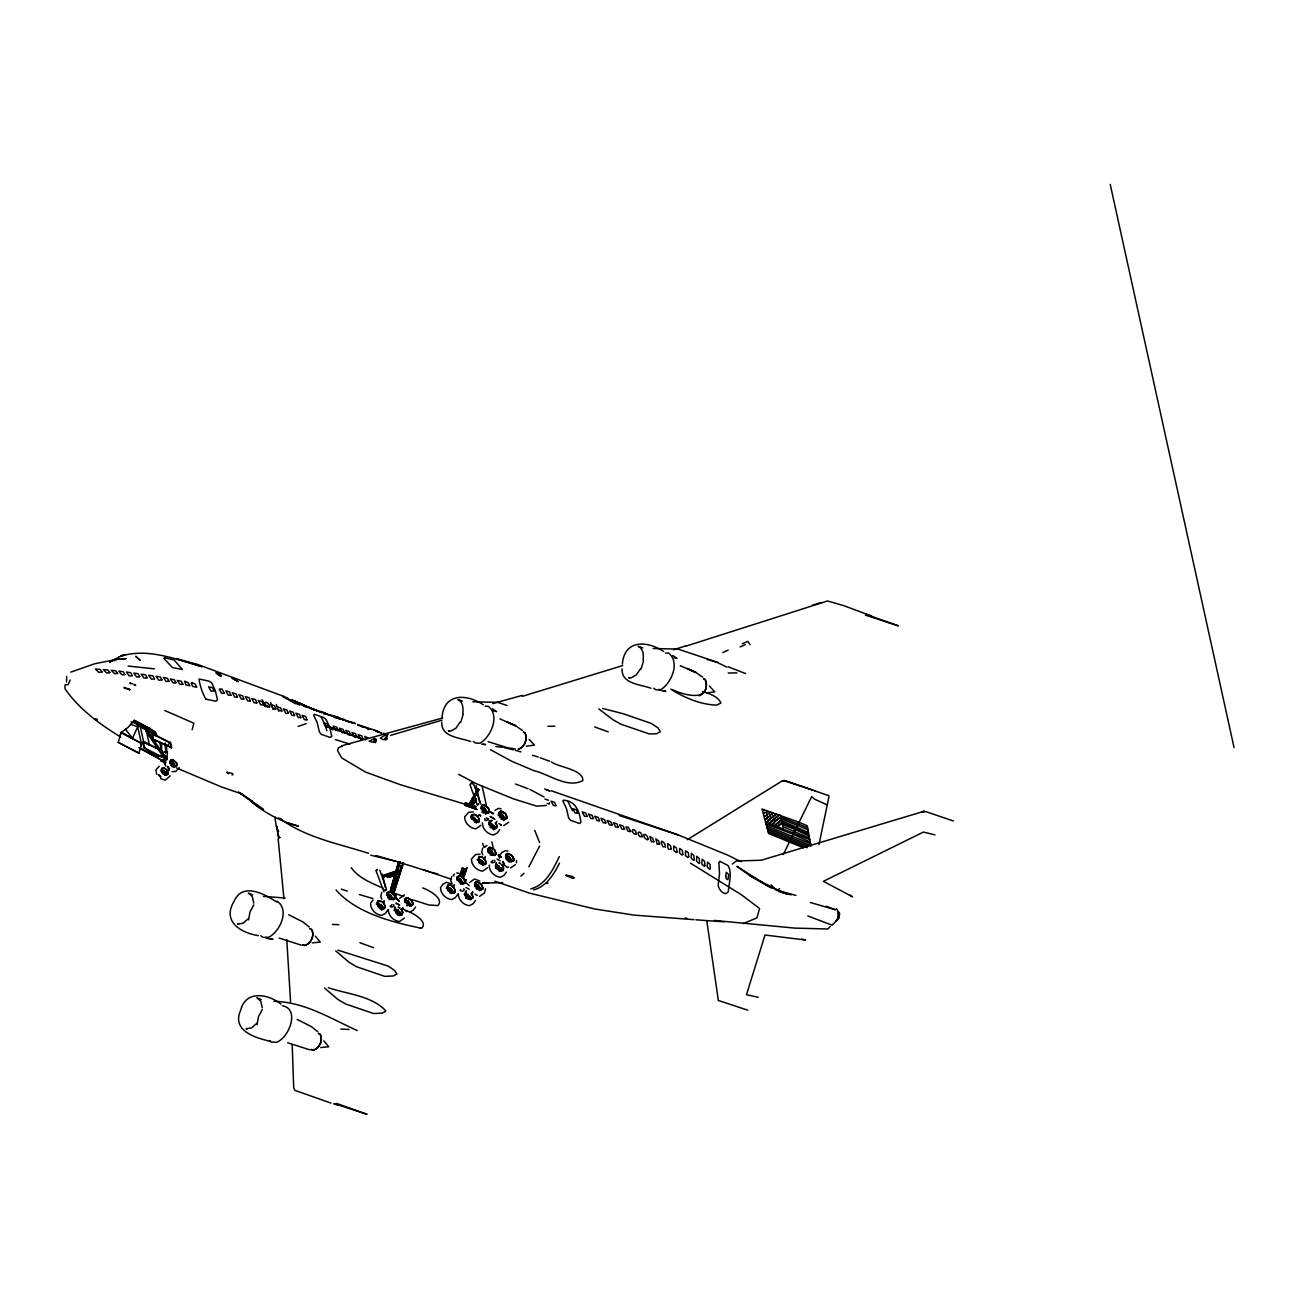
<?xml version="1.0" encoding="UTF-8"?>
<svg xmlns="http://www.w3.org/2000/svg" width="1299" height="1299" viewBox="0 0 1299 1299"><rect width="100%" height="100%" fill="white"/><g stroke="black" fill="none" stroke-linecap="round" stroke-linejoin="round"><path stroke-width="1.5" d="M159.598 741.794L161.628 750.968L161.628 744.895M837.92 918.507L838.277 912.694L838.667 915.746L836.556 920.634L832.123 925.164L807.799 915.957M277.742 829.428L278.619 831.376M278.668 835.825L278.944 837.579L280.227 837.498M143.669 747.883L144.075 741.761L161.92 750.822C169.373 765.403 137.369 748.354 144.075 741.761M161.514 756.944L161.92 750.822M462.801 713.638C463.386 708.718 463.191 701.866 457.897 699.609L462.428 701.135M643.119 660.363C643.703 655.443 643.508 648.591 638.215 646.334L642.745 647.86M769.82 814.798L770.632 815.106L769.82 814.83M775.649 820.302C774.334 820.838 777.208 821.894 775.649 820.302M248.58 919.903L249.976 912.028L253.808 904.867M257.072 1024.602L258.469 1016.711L262.301 1009.567M277.044 829.298L276.59 825.872L277.288 831.36M389.083 899.574L390.138 899.558M500.976 819.166L502.031 819.133M278.116 835.906L277.629 832.302L278.83 838.245M720.75 702.515C717.519 696.329 709.092 693.439 702.45 691.474M442.05 717.421C443.901 692.903 466.601 693.666 483.309 704.772M622.367 664.146C624.218 639.628 646.918 640.391 663.627 651.497M388.823 877.345L399.183 873.366L399.686 871.613L399.345 873.431L389.05 877.426M395.838 897.447L396.195 895.336L393.646 893.615M465.838 881.631L466.195 879.52M66.639 676.357L66.574 681.975M163.138 771.606L162.099 770.583L164.859 774.61M380.98 909.365L381.549 910.177L382.02 909.349L379.373 904.624L376.872 903.763M449.275 889.344L448.041 888.11L451.321 892.916M480.192 860.928L478.958 859.694L482.936 865.118M492.451 825.238L493.88 827.804L493.441 829.752L491.249 824.216L488.765 823.355M399.524 871.564L399.28 872.879L397.38 870.817L384.212 875.542L397.315 871.288L399.459 872.035M395.172 873.237L383.757 876.857L384.098 875.039L397.25 870.768L399.28 872.879L396.909 872.587L397.25 870.768M397.039 872.636L399.28 872.879M818.955 844.675L828.924 796.839L828.762 795.67L814.457 790.734M460.788 722.195L463.175 714.336M641.105 668.92L643.492 661.061M192.138 729.794L193.843 723.186L164.811 710.537M133.066 738.449L121.213 732.36L118.209 742.362L138.961 753.193L141.64 743.515L121.051 732.522L120.011 735.786M140.617 746.779L141.461 743.678L137.678 726.774L130.663 724.355M403.421 863.153L394.068 892.559M402.836 862.991L393.516 892.445M393.873 892.51L403.177 863.072M400.027 861.984L391.486 891.666L400.206 862.049M462.006 873.983L463.581 868.414M390.057 891.358L398.614 861.659M462.152 868.105L460.057 875.542L462.314 868.154M390.723 889.555L398.793 861.724M391.096 889.636L399.183 861.805M391.778 889.799L399.865 861.968M460.577 875.672L462.688 868.235M461.778 873.983L463.37 868.398M461.6 875.916L463.711 868.479M170.542 764.591C174.829 770.242 175.3 761.539 170.754 761.571L169.617 763.455M397.185 877.491L393.061 890.351L396.211 881.242M392.85 892.267L401.115 866.563L402.398 866.888L399.361 865.913M463.061 874.536L464.831 869.015M462.834 876.452L465.204 869.112M463.516 876.614L465.886 869.275M463.873 876.695L466.828 867.505M837.465 911.752A4.887 2.809 -71 0 1 839.674 913.684L838.927 918.361L835.971 921.072M463.24 874.6L465.026 869.096M464.068 876.744L467.039 867.57M539.621 846.12L528.872 866.79M380.055 904.445L381.468 904.835M390.073 895.238L387.8 893.728L386.436 894.784L390.073 895.238L392.038 897.999L391.73 899.493M406.912 905.159L409.802 904.981L408.048 900.71L404.687 900.126L404.898 902.383M474.411 817.266L475.109 818.711M460.138 883.726L462.054 883.044L460.301 878.757L456.939 878.189L457.151 880.446M484.43 808.043L487.06 811.648L485.712 813.905L486.183 811.453L484.43 808.043L481.929 807.182L481.263 808.871M468.013 894.102L468.728 895.547M491.931 824.037L492.873 824.833M480.955 860.214L482.384 860.587M479.331 890.741L479.786 888.289L478.048 884.879L474.687 884.31L474.898 886.567M502.177 814.164L504.808 817.769L504.369 819.718L502.177 814.164L498.816 813.596L498.329 815.496M490.064 854.791L492.971 854.612L491.217 850.342L487.856 849.757L488.456 853.021M498.93 865.67L499.644 867.131M509.046 862.146L510.718 860.734L510.312 858.883L508.964 856.463L505.603 855.879M476.765 809.407L464.652 805.12L465.464 802.75L464.831 805.185L476.928 809.439M163.755 760.37L165.379 758.876L167.441 759.59M460.658 889.442L460.203 890.481L462.623 891.309L464.522 889.571L463.711 888.792M783.297 854.58L811.696 796.547L814.376 799.064L827.268 804.958M484.803 818.727L485.16 820.562L488.197 819.896L488.635 818.873L486.232 818.029M70.211 680.059L68.116 684.638L65.21 684.654M559.317 856.577C553.065 869.518 545.856 884.83 530.755 888.906M559.479 863.137C553.845 874.308 546.57 886.519 533.613 889.88M499.66 871.239L499.579 868.755L500.683 871.239L499.985 870.606M172.686 762.854L169.601 762.497M408.048 900.71L410.679 904.299L410.224 906.247L409.477 905.598M462.476 884.31L462.931 882.362L460.301 878.757M478.048 884.879L480.679 888.484L480.224 890.432L479.477 889.783M508.964 856.463L511.595 860.052L511.14 862L510.393 861.367M460.349 721.773L455.965 728.154L450.818 731.11L448.382 730.996L449.422 731.321M468.436 805.331L477.853 788.85L478.925 789.597L470.4 804.406M470.27 804.357L478.746 789.532M640.667 668.514L636.283 674.879L631.135 677.834L628.7 677.737L629.739 678.046M469.735 803.935L474.476 795.686M476.36 792.39L478.259 789.094M468.566 805.38L478.032 788.931M470.157 804.227L478.925 789.597M496.397 863.056L496.413 867.034L499.092 869.892L503.33 870.557L503.265 866.547A5.326 2.988 47.4 0 0 502.096 864.955L503.85 868.138L502.177 870.898M164.518 773.051L165.817 775.097L161.855 771.606L161.807 768.212L164.031 768.034L166.613 769.869L168.188 773.749L166.743 774.918L162.862 772.921L161.352 769.089L164.015 768.082A4.498 2.517 47.4 0 1 167.62 771.184L167.652 774.529L165.46 774.659M476.23 821.52L476.587 822.77L477.058 821.991L475.044 820.335L476.148 822.819M485.112 813.629L486.167 813.596M451.727 892.851L452.913 892.705M170.25 775.844L165.217 780.212L160.654 778.669M179.246 767.612L175.836 771.395L172.004 771.655M387.719 910.193L385.365 913.457L381.727 915.373C375.833 914.902 370.28 909.3 370.572 903.276L372.975 900.012M415.566 907.043L413.163 910.323L409.575 912.223M457.719 894.361L455.364 897.625L451.727 899.541C445.833 899.07 440.28 893.485 440.572 887.461L442.975 884.197L446.564 882.281L451.971 884.099M499.612 829.769L497.257 833.032L493.62 834.948C487.726 834.478 482.156 828.892 482.465 822.868M475.483 900.483L473.112 903.747L469.491 905.663C463.581 905.192 458.027 899.606 458.32 893.582M506.399 872.067L504.028 875.331L500.407 877.247C494.513 876.776 488.944 871.191 489.236 865.15M503.46 820.513L503.233 819.133M381.76 892.267L380.769 896.391L381.874 899.2M451.743 876.435L450.753 880.56L451.873 883.369M482.676 848.02L481.685 852.144L482.79 854.953M172.848 762.302L175.121 765.322L174.715 766.946L174.082 766.394M496.348 863.023L496.478 867.018L500.7 870.655M471.212 818.11L471.017 816.714M457.134 879.585L460.073 879.407M501.95 814.814L498.313 814.359M495.747 866.53L495.552 865.134M505.798 857.275L508.737 857.113M164.323 774.853L163.073 771.817M387.475 895.644L389.148 895.043M395.172 911.005C400.027 907.936 400.352 919.026 395.529 912.612M398.436 915.129L397.786 912.19M447.424 889.068L449.99 888.873M457.475 879.829L459.148 879.212M499.368 815.22L501.041 814.619M450.672 893.192L449.21 889.588M460.674 884.002L461.73 882.07L460.008 879.667M478.341 860.636L480.906 860.458M499.352 870.898L499.319 868.787M375.443 742.719L376.012 741.843M386.647 739.651L387.086 736.16L384.861 738.417A2.143 1.234 -71 0 0 385.316 739.975M471.975 804.698L474.07 801.467M469.459 806.046L471.358 806.614L476.603 798.56M471.602 806.793L475.791 800.346M471.927 804.568L474.038 801.353M472.82 805.234L475.986 800.411M145.082 727.408C179.554 746.925 119.297 708.832 137.272 724.826L157.358 736.273L154.711 731.499L134.3 720.344L127.935 727.537L121.083 732.474L141.64 743.515M376.109 740.527L373.592 742.362L369.111 741.226L374.583 738.4L376.109 740.527L375.655 738.644M114.669 660.704L116.293 658.755L109.749 662.035L118.485 657.424M166.792 759.071L164.794 761.799L165.769 766.215M399.507 898.388L404.46 894.881M480.841 825.368L475.872 828.827C469.978 828.356 464.409 822.77 464.701 816.746L468.76 812.281L473.307 811.94M404.46 918.02L399.491 921.494C393.597 921.023 388.028 915.422 388.32 909.397M469.507 882.557L474.46 879.066L479.802 880.949M487.612 867.667L482.643 871.126C476.749 870.655 471.196 865.069 471.488 859.029L475.531 854.58L480.078 854.239M508.672 822.218L503.703 825.677M515.459 864.517L510.491 867.976M830.126 926.56L827.95 928.996L794.598 928.103L714.401 920.423M248.369 918.604L242.994 923.28L237.571 924.011L238.561 924.368M256.861 1023.303L251.47 1027.964L246.063 1028.694L247.037 1029.068M162.878 757.073L164.811 755.076L166.905 757.138L163.593 757.008M118.209 742.362L138.961 753.193M130.696 683.534L129.803 683.014L132.758 683.891M376.223 870.265L377.213 869.356M383.968 891.861L376.093 870.947L377.295 869.843M478.373 803.675L477.171 804.779L469.978 784.645L471.164 783.541L473.648 783.979L480.857 804.146M477.87 804.974L478.682 804.227M382.88 902.026L384.277 900.743M383.108 903.065L384.504 901.782M478.633 815.236L477.236 816.535L477.009 815.496M496.932 821.325L495.682 823.436M406.814 911.687L402.576 908.261M498.832 823.517L501.203 824.914M501.284 825.027L500.748 825.32M454.488 874.146L453.286 875.25L453.968 876.046M484.657 847.273L485.469 846.526M485.193 856.496L484.024 858.818L485.42 857.535M503.703 863.608L501.934 865.248L504.239 864.111M474.882 894.053L477.253 895.449M503.298 864.208L507.536 867.618L508.526 866.904M520.834 876.208L524.049 873.237M797.781 823.322L798.982 822.218L807.247 825.791L810.933 845.974L810.495 843.96M793.916 830.873L795.329 829.574L808.741 835.988M807.913 832.237L781.576 820.822M808.319 834.088L782.03 822.624M809.196 838.066L782.924 826.586M810.056 842.012L793.056 834.185L766.069 824.037M732.327 864.03L736.176 861.026L761.376 860.214L922.663 811.68L926.366 811.794L953.434 821.017M137.272 724.826L157.358 736.273M150.473 728.495L139.87 724.842L137.678 726.774L132.53 738.27L125.451 729.194M390.967 896.066L392.931 898.177L392.947 899.314L392.054 898.859M491.883 851.819L493.847 853.946L493.847 855.067L492.971 854.612M720.036 861.416L718.915 862.357L719.484 873.951L718.185 885.22C718.493 889.555 725.021 897.089 728.317 891.552C728.853 883.336 732.522 872.928 727.992 865.507L720.052 861.383M277.19 706.721L280.811 707.971L282.062 711.219L278.441 709.985M544.866 799.015L548.503 800.265M163.95 772.256L163.219 771.151M563.734 800.298L562.84 801.045L566.461 808.611L568.605 817.948L570.586 820.318L579.5 823.501L580.88 822.299C579.792 812.395 575.863 800.639 563.75 800.281M141.331 743.109L143.621 741.843L139.87 724.842L133.911 720.523L143.491 726.433M141.445 743.596L143.621 741.875L161.709 751.066M158.478 736.793L152.129 734.357L153.055 739.212L171.614 747.656L170.689 742.801L152.568 733.643M153.055 739.212L171.614 747.656M494.984 810.3L498.605 808.351L501.138 808.79M159.225 766.264L155.815 770.015L156.789 774.448M465.61 898.031L466.844 898.567M687.35 839.674L782.371 780.796L784.937 780.569L802.473 786.609M779.546 888.711L776.51 890.578L771.2 884.96M385.559 1011.223L382.328 1013.106L373.609 1013.529L345.599 1003.981L337.854 999.418L324.523 988.036M232.018 775.048L233.154 774.464L232.18 773.392L226.887 772.304L228.527 773.831M546.847 883.596L547.983 883.011M720.783 703.084L716.756 705.113C700.681 704.626 684.346 697.807 670.787 689.103M392.119 904.559L390.203 906.296L391.048 907.075L394.052 906.442L393.727 904.624M109.749 662.035L116.26 658.853M493.003 860.328L491.103 862.081L491.948 862.861L494.968 862.195L494.61 860.393M387.07 738.741L383.286 739.651L380.315 738.157L384.374 735.526L387.297 735.526M722.829 652.536L728.171 650.133M742.427 643.768L747.786 641.365L750.091 644.613M740.138 646.934L745.415 644.564M387.183 877.507L395.822 874.211M484.998 812.817L485.858 811.355L484.137 808.936M390.804 875.315L396 873.35M478.617 889.653L479.477 888.191L477.756 885.772M484.43 864.777L486.118 863.413L485.453 860.425A5.326 2.988 47.4 0 0 481.247 856.674L478.633 856.934L478.73 860.896L481.361 863.721L485.582 864.436L486.167 862.033L482.855 857.584L479.737 856.447L478.016 859.272L479.834 862.504L482.984 864.614M383.562 909.105L385.267 907.709L384.601 904.672A5.326 2.988 47.4 0 0 383.432 903.081L385.186 906.264L383.514 909.024L378.935 906.718L377.1 903.503L377.684 901.133L380.331 900.921A5.326 2.988 47.4 0 1 381.955 901.766L377.717 901.181L377.165 903.536L378.935 906.718L382.068 908.862M118.631 657.05C145.683 646.918 175.771 659.226 202.092 666.712L176.583 658.837L197.416 664.341L284.708 696.751M488.846 847.874L491.266 847.727L494.188 849.741A4.676 2.63 47.4 0 1 495.909 854.092L494.286 855.375L491.412 854.336M481.637 808.287L484.202 808.692M488.408 850.585L490.99 850.991M495.357 866.628L497.939 867.05M405.256 900.938L407.821 901.36M475.255 885.122L477.821 885.528M479.575 896.391L484.543 892.933L485.517 888.776M161.855 770.94C164.551 769.511 166.889 776.023 163.057 774.009M474.963 821.991C478.308 820.643 471.699 815.09 471.569 819.101M488.879 824.654L490.243 824.556M503.476 820.026L504.369 819.718M490.275 826.911L493.311 827.918L492.662 824.962M487.969 851.576L489.285 851.511M495.666 866.936L497.014 866.839M468.582 898.843C471.91 897.479 465.318 891.926 465.188 895.937M495.406 828.6L497.16 827.284L496.478 824.248A5.326 2.988 47.4 0 0 495.325 822.657L497.062 825.839L495.439 828.681L490.811 826.326L489.041 823.111L489.577 820.724L492.224 820.497M453.513 893.209L455.267 891.893L454.601 888.841A5.326 2.988 47.4 0 0 450.331 885.09L447.684 885.317L447.1 887.688L448.918 890.919L452.068 893.03M298.169 726.401L306.109 723.657M522.442 696.313L622.676 665.591M121.245 655.979L124.736 654.81L120.856 655.735M70.812 672.119L94.632 663.757L118.485 659.031L113.062 660.412M384.033 876.435L395.269 872.749M685.563 646.269L827.56 600.966L843.879 605.691L871.548 616.035M383.757 876.857L395.026 873.188M673.515 649.792L685.45 645.96M743.272 923.557L756.83 917.906L759.606 908.537L741.534 894.849L690.435 863.137M812.395 605.188L821.212 602.557M390.528 735.396L442.017 720.149M442.699 717.99L341.913 745.707M492.759 703.603L522.263 695.387M546.359 805.429L536.86 806.176L513.251 798.788L476.538 783.8L458.661 774.334M518.204 749.166C524.423 747.656 528.06 738.417 524.942 732.928L523.529 732.246M357.696 725.183L371.352 729.372L357.68 724.452M698.765 695.842C705.065 694.397 708.442 685.093 705.26 679.653L703.847 678.971M518.447 749.117C524.893 747.639 528.06 738.173 524.796 732.685L523.367 732.019M384.488 889.977L386.339 889.685M471.082 783.053L472.576 782.826M384.813 890.529L386.03 890.335M486.979 845.698L483.942 847.062L482.643 843.408M328.274 714.759L335.451 717.08L334.639 716.853M342.79 745.967L338.471 747.753L337.448 750.335L341.653 757.869L365.457 772.061L400.482 784.742L468.582 805.266M334.33 717.616L336.798 717.389L333.811 715.846M706.672 692.887L714.775 691.847L709.449 686.083M526.355 746.162L534.457 745.123L529.131 739.342M338.422 718.753L344.073 719.321L345.94 720.766M312.215 942.879L320.252 942.067L315.3 936.157M320.707 1047.579L328.744 1046.75L323.792 1040.84M314.017 709.611L316.371 709.952M573.996 877.929L571.544 878.01L565.974 875.169L572.453 876.452L573.996 877.929L572.745 877.978M375.72 731.305L377.652 731.386M312.945 709.124L312.377 708.702M285.195 898.015L263.47 896.407M728.219 673.028L736.874 672.882M547.902 726.303L554.819 726.19M323.727 713.801L326.569 713.768L324.214 712.502M482.903 883.044L502.681 882.638M485.079 883.028L488.489 883.028L482.757 882.898M384.147 734.325L386.923 734.341M334.411 717.308L338.503 718.136M665.51 652.959L668.449 653.007C680.579 662.003 671.486 683.534 660.347 689.931L655.768 689.769L653.706 688.21M485.193 706.234L488.132 706.283C500.261 715.278 491.168 736.809 480.029 743.207L475.45 743.044L473.388 741.485M492.418 853.459L492.207 854.433M509.598 859.581L511.611 861.188M420.957 928.152C391.941 922.176 356.121 912.953 336.051 889.994M340.582 718.85L355.374 723.608L345.696 720.734M127.562 688.811L129.819 689.59M282.403 1005.767C300.248 1008.901 289.044 1038.015 276.378 1042.334L271.459 1042.058L269.234 1040.467M332.382 924.433L338.909 924.677M340.874 1029.117L349.041 1029.425M653.153 648.51L677.981 649.078L717.714 662.376M472.836 701.785L497.663 702.353L507.13 705.519M346.752 721.124L353.344 722.894L349.821 722.033M361.69 726.709L362.989 726.791M419.545 928.103L421.785 928.265C428.702 920.942 410.825 912.093 405.71 910.29M693.893 919.66L634.091 915.113L594.91 909.024L529.472 893.127L494.789 881.177M695.809 919.789L724.176 921.852M160.621 759.834L163.69 760.061M782.371 780.796L786.609 781.137M173.416 764.9L173.092 763.861M481.832 862.633L482.221 863.624M495.585 868.333L495.763 867.391M450.915 891.049L452.02 893.533M467.981 896.229L469.767 899.655M380.916 906.881L382.02 909.349M128.098 666.078L154.451 668.839M662.035 690.906L665.884 691.328L663.529 690.938M481.718 744.181L485.566 744.587L483.196 744.213M686.781 918.296L685.287 917.906M489.999 823.404L490.843 822.689L489.658 822.527L491.152 824.751M495.861 746.519L502.794 747.347M273.878 1001.334C304.047 1001.805 330.319 1018.351 357.257 1030.562M492.191 820.546L489.609 820.757L489.642 824.735M472.187 817.396L471.001 817.233L471.505 817.98M505.571 856.431L506.74 856.593L506.464 855.603M475.824 885.025L474.655 884.846L475.174 885.561M404.655 900.678L405.824 900.84M515.167 748.922L507.747 747.818L488.18 741.664M483.293 808.498L481.62 809.845M162.294 771.168L161.108 770.437M489.268 824.102L490.161 824.232M490.064 850.796L488.408 852.144M507.812 856.918L506.155 858.266M478.292 860.263L479.201 860.409M498.784 870.639L499.693 870.785M476.895 885.333L475.239 886.681M447.376 888.695L448.285 888.825M450.12 892.949L451.029 893.079M467.867 899.07L468.777 899.2M406.896 901.165L405.239 902.513M377.376 904.51L379.276 905.159M395.123 910.631L396.033 910.761M397.867 914.886L398.777 915.016M795.914 895.417L778.864 890.822L749.555 875.51M450.039 892.592L451.743 891.991L451.403 890.4M323.987 713.427L326.78 714.077L325.984 713.882M266.474 938.365L272.92 939.372L270.387 938.933M785.489 893.809L791.383 894.767M658.707 689.428L661.061 689.818M507.925 851.089L505.376 850.65L501.755 852.599L499.384 855.83L499.433 858.266M456.712 872.944L459.245 873.383M265.808 937.196L268.341 937.651M383.578 733.188L385.267 734.373M499.319 814.846L499.953 814.311M387.427 895.271L388.304 895.433M501.95 818.776L503.622 818.208L501.901 815.058M490.99 854.953L492.662 854.385L490.925 851.235M508.737 861.075L510.41 860.506L508.672 857.356M390.073 899.2L391.746 898.632L390.009 895.482M407.821 905.322L409.494 904.754L407.756 901.603M134.122 685.19L135.681 685.352L134.235 684.394M97.263 719.971L94.34 719.175M301.238 945.136L279.188 938.057M309.73 1049.819L287.68 1042.756M784.71 780.894L814.717 790.701M307.295 706.624L306.353 706.445L307.181 706.851M312.491 708.637L321.567 712.355M205.859 699.122L215.894 701.233L217.501 699.836L215.293 690.565L211.721 682.933L209.123 681.179L199.072 679.02C199.397 684.005 202.612 693.91 205.843 699.106M486.183 811.453L487.06 811.648M503.931 817.574L504.808 817.769M492.954 853.752L493.847 853.946M510.702 859.873L511.595 860.052M462.038 882.167L462.931 882.362M479.786 888.289L480.679 888.484M392.038 897.999L392.931 898.177M409.786 904.12L410.679 904.299M397.965 865.475L398.809 865.654M402.154 866.806L398.647 865.637M602.655 708.442L623.163 713.719L651.319 723.429L657.862 727.781L660.347 731.727L656.255 733.805L649.175 733.886L621.182 724.306L613.193 719.906L598.823 708.913M294.857 701.233L304.664 706.299L303.836 706.104M319.911 711.284L330.336 715.376M322.883 712.177L320.252 712.031L321.843 712.761M758.275 997.307L746.487 994.725L764.981 935.02L805.624 940.021L801.694 939.096M305.655 706.136L314.585 710.082L301.595 704.204M504.548 747.753L513.332 749.783M674.213 657.716L677.006 658.382L672.736 655.524M492.5 710.667L496.689 711.657L492.418 708.783M934.971 834.867L923.427 832.058L823.371 881.339L852.599 896.83L849.205 894.654M370.702 855.197L395.984 861.351L429.953 871.905M431.706 872.425L437.584 873.886M339.185 1105.417L333.957 1103.971M331.407 715.213L340.127 718.12L335.954 716.626M372.082 729.226L377.863 731.694L377.067 731.483M373.82 729.827L381.419 732.993M328.355 987.711C347.547 994.255 371.4 995.602 385.754 1010.736M337.902 950.137L388.206 966.099L394.523 970.385L396.909 973.958L393.516 975.939L384.764 976.361L356.738 966.813L349.025 962.25L335.694 950.9M270.403 1041.295C255.383 1038.015 231.141 1030.497 240.77 1010.086C245.592 990.033 268.26 993.703 281.022 1004.159M650.961 688.275C640.602 684.232 621.409 684.264 622.059 668.855M470.644 741.55C460.284 737.507 441.092 737.523 441.741 722.13M707.159 659.454L716.658 662.165L726.92 667.134M810.365 902.513L835.322 909.722L826.213 906.28M375.931 855.505L395.984 861.351M747.704 1010.135L718.347 1000.49L706.867 921.235M388.222 734.633L383.871 733.708L386.047 733.87M368.559 853.346C338.893 843.717 306.629 837.952 280.957 819.198L281.883 819.766L278.506 817.85M515.086 750.189L520.867 751.894M532.428 755.287L538.208 756.992M309.617 707.679L317.979 711.056L317.167 710.862M359.287 894.524L372.845 898.551M308.009 706.656L311.598 708.605L299.809 703.311L307.246 707.289M335.321 739.553L349.918 744.116M672.346 689.672C684.329 695.403 712.096 702.629 705.113 679.409L703.685 678.744M489.837 812.086L493.604 813.223M331.018 1103.095L294.922 1090.381L293.688 1087.523L292.194 1044.64M96.516 719.662L94.795 718.948M305.054 705.974L303.365 705.276M288.914 823.193L298.429 826.164C280.876 821.471 264.59 813.028 250.804 801.174L258.988 807.004L240.088 792.991L252.461 801.272M450.98 879.114L423.295 869.745M341.328 889.133L347.32 891.098M619.201 815.463L678.581 835.078L728.366 855.408L741.015 861.757M865.507 615.158L898.405 625.874L865.816 614.232M334.216 1103.582L367.081 1114.331L336.555 1103.387M765.549 822.105L809.943 839.706M766.572 825.92L810.706 843.749M767.092 827.869L811.112 845.811M301.66 703.977L291.09 699.576M804.341 787.259L812.768 790.165M551.393 790.815L678.581 835.078M342.595 719.159L343.894 720.101L334.411 716.837M367.552 729.048L369.03 729.567M547.204 803.415L549.104 804.065L549.526 802.782M469.215 805.883L471.358 806.614M464.652 805.12L465.432 803.448L475.807 807.101M468.225 806.354L465.042 804.601L475.418 808.254M131.053 721.806L139.87 724.842M242.751 794.274L221.106 786.804L176.567 767.985M402.934 912.385L401.31 915.227L398.192 914.139L395.497 911.281L394.831 908.228L395.432 907.254L394.912 909.657L396.698 912.84L399.783 914.902L402.381 914.756L402.3 910.794A5.326 2.988 47.4 0 0 401.18 909.203M287.29 698.131L295.214 703.668M412.481 899.752L428.751 904.948L437.877 905.565C444.81 898.616 427.858 889.571 422.695 887.931M258.404 935.653C240.088 932.714 221.885 921.137 234.161 901.116C242.507 881.956 264.639 893.956 276.817 902.123M465.464 802.75L476.246 806.533M786.447 893.712L766.507 885.187L736.923 866.352L751.131 876.565L771.362 888.029M780.618 816.99L807.653 827.772M781.089 818.89L808.043 829.752M798.982 822.218L761.993 808.985L767.579 829.752L808.108 846.331M768.05 831.636L807.166 847.679M778.296 891.228L783.703 893.176M608.241 731.889L594.65 726.937M359.904 942.733L373.527 947.669M362.989 739.212L329.605 727.034L325.968 719.37L323.532 717.47L314.52 714.353L313.611 715.116L317.232 722.682L319.375 732.019L321.356 734.39L330.368 737.475L331.781 736.257L329.589 726.937L362.73 739.423M551.426 761.928C557.515 766.962 583.868 769.56 582.78 780.618C567.03 788.753 549.25 774.188 533.857 770.664L511.238 761.035L490.454 749.702M728.252 666.793L745.594 673.564M540.108 757.707L549.574 761.246M515.443 784.011L528.125 788.753M393.743 892.819L403.68 896.651M782.453 824.508L795.329 829.574M283.02 696.508C285.959 699.349 313.254 711.673 291.544 699.755M680.254 665.64L695.988 672.525L702.775 677.217M499.936 718.899L515.671 725.8L522.458 730.493M252.623 894.8L248.32 893.046L252.282 896.472L253.743 903.13M261.115 999.483L256.812 997.729L260.774 1001.156L262.236 1007.829M529.943 789.435L544.054 796.953M383.108 888.159C371.628 883.109 358.914 878.221 351.217 867.732M803.415 847.792L768.521 833.471L767.595 829.785M503.184 818.273L503.395 817.298M318.645 711.3L316.29 710.163M302.878 944.795L304.404 945.477C310.899 944.535 315.105 935.101 311.614 929.581L310.055 928.866M311.37 1049.478L312.897 1050.16C319.392 1049.219 323.597 1039.785 320.106 1034.264L318.547 1033.549M687.025 668.433L695.988 672.525L689.217 669.407M506.707 721.708L515.671 725.8L508.883 722.682M309.925 928.639L311.484 929.353C315.024 934.988 310.737 944.519 304.128 945.526L302.586 944.795M318.401 1033.322L319.976 1034.036C323.516 1039.671 319.213 1049.202 312.621 1050.209L311.078 1049.478M480.11 863.77L482.335 864.079L482.319 861.968M288.687 914.74L303.008 921.998L309.292 927.031M297.179 1019.423L311.484 1026.697L317.784 1031.715M95.931 718.915L97.328 719.581M295.198 701.314L294.159 700.859L295.782 701.98M303.073 705.211L304.226 705.763M172.686 766.199L170.754 764.559M546.441 789.565L550.078 791.188L544.59 788.931M159.907 737.897L168.626 742.184M161.725 756.716L143.864 747.639M493.961 828.437L490.827 826.294M503.947 818.435L504.824 818.89M486.199 812.313L487.076 812.768M479.802 889.166L480.695 889.604M462.931 883.482L460.934 881.875L461.291 882.865M410.695 905.435L408.682 903.828L409.039 904.802M399.751 914.35L398.663 913.002L399.767 915.47M491.866 824.28L489.626 823.956L489.317 825.222M507.048 857.632L507.893 858.071M476.116 886.048L476.977 886.486M406.132 901.879L408.73 904.689M379.99 904.689C373.203 902.432 382.702 912.872 381.403 906.215M277.093 901.197C290.099 909.998 279.853 932.292 267.903 937.651L262.966 937.375L260.758 935.783M171.923 762.692L174.082 765.062M163.203 760.987L140.665 748.711M171.841 766.507L172.751 766.491M490.178 816.811L494.951 819.328M496.965 859.11L500.147 860.782M466.016 887.542L469.215 889.23M174.261 760.597L170.705 760.029L170.185 762.058L173.027 765.858L175.625 766.767L177.07 765.582L176.567 762.968L172.978 759.883L170.315 760.857L170.851 763.357L174.423 766.459L177.119 765.484L176.502 763.033L174.228 760.743L170.867 760.24A3.946 2.208 47.4 0 0 170.932 763.439L174.31 766.361L176.859 765.452A3.946 2.208 47.4 0 0 175.414 761.782M396.016 903.373L399.215 905.046M170.754 761.571L172.101 763M406.831 905.695L407.902 905.663M140.682 748.549L153.055 755.125M152.568 733.626L158.413 736.728M143.621 741.843L149.45 744.96L145.456 726.758M143.864 742.005L149.499 745.041M138.896 747.704L160.069 759.282M316.956 710.829L322.022 712.502M509.159 860.458L512.033 861.497L513.657 860.214A4.676 2.63 47.4 0 0 511.936 855.862L509.013 853.849L506.594 853.979A4.676 2.63 47.4 0 0 506.675 857.762L510.734 861.513L513.933 860.393L512.131 855.7L507.519 853.362L505.814 856.138L507.6 859.37M478.243 888.889L481.117 889.912L482.741 888.63A4.676 2.63 47.4 0 0 481.02 884.294L478.097 882.281L475.678 882.411A4.676 2.63 47.4 0 0 475.759 886.194L479.867 889.799L483.033 888.678L481.215 884.116L476.701 881.794L474.882 883.174L476.684 887.785M408.243 904.705L411.117 905.728L412.741 904.461A4.676 2.63 47.4 0 0 411.02 900.11L408.097 898.096L405.678 898.226A4.676 2.63 47.4 0 0 405.759 902.009L409.818 905.744L413.017 904.64L411.215 899.947L406.603 897.593L404.898 900.386L406.684 903.601M565.974 875.169L568.264 876.435M297.195 702.889L298.559 704.009L290.473 700.583M490.437 816.503L493.831 818.435M396.276 903.049L399.67 904.997M320.983 716.593L325.367 725.491L332.917 729.941M263.356 809.18L238.431 791.968M381.857 733.139L376.856 731.467M330.758 715.522L325.757 713.849M120.677 737.069C99.779 724.128 79.19 709.27 65.047 688.843L64.95 685.71M287.534 698.164L282.565 696.345M307.684 707.435L303.625 706.088M498.378 854.774L501.414 856.804M498.199 855.083L501.333 857.096M491.087 824.995L492.889 828.08M480.127 861.172L481.913 864.257M379.211 905.403L381.013 908.504M159.485 776.023L160.751 777.078L158.494 774.691L160.816 776.883M483.423 809.407L484.365 810.203M450.98 889.425L450.266 887.98L451.451 889.003M134.3 720.344L137.597 724.533M167.116 758.811L165.411 757.333L161.011 761.376L166.061 762.188L163.983 761.474L164.681 764.591M501.122 815.772L502.534 817.298M483.52 808.871L484.722 809.91M508.055 857.291L509.257 858.314M491.217 850.342L492.402 851.365M497.062 869.193C504.467 873.935 495.958 861.172 496.445 868.365M480.289 860.393L482.4 862.682M477.139 885.707L478.324 886.746M466.942 898.307L465.529 896.781M407.139 901.538L408.341 902.561M390.301 894.589L391.486 895.612M500.976 816.974L503.996 819.084L507.146 818.11L505.343 813.45L500.846 811.079L499.043 813.856L500.829 817.071L505.441 819.458L507.162 817.964L505.343 813.401L500.732 811.063L499.027 812.46L500.976 816.974L503.866 818.987L506.87 817.915A4.676 2.63 47.4 0 0 505.165 813.58L502.242 811.55L499.823 811.696A4.676 2.63 47.4 0 0 499.888 815.48M483.082 810.949L487.693 813.336L489.414 811.843L488.733 808.936L486.07 806.013L483.082 804.958L481.409 806.289C481.247 809.91 485.128 813.937 488.83 812.93L488.765 808.871L484.527 805.153L481.848 805.348L481.945 809.374M482.384 811.713L483.293 812.492M490.08 827.073L490.99 827.853M506.919 860.117L507.828 860.912M489.999 853.151L494.481 855.505L496.202 854.141L494.367 849.627L489.755 847.24L488.051 848.62L489.999 853.151L492.987 855.391L496.169 854.271L494.383 849.578L489.869 847.257L488.067 850.017L489.853 853.248M476.83 887.655L479.818 889.929L483.017 888.825L481.215 884.164L478.064 881.989L475.466 882.183L475.678 886.097M476.002 888.548L476.912 889.328M459.083 881.534L461.973 883.58L464.993 882.508A4.676 2.63 47.4 0 0 463.272 878.173L460.349 876.159L457.93 876.289A4.676 2.63 47.4 0 0 458.011 880.072L462.071 883.807L465.253 882.703L463.467 877.994L460.398 875.883L457.134 877.052L458.937 881.664L463.564 883.921L465.286 882.557L464.636 879.585L460.317 875.867L457.264 877.004L457.93 879.975M389.083 897.365L391.973 899.395L394.993 898.34A4.676 2.63 47.4 0 0 393.272 893.988L390.35 891.975L387.93 892.104A4.676 2.63 47.4 0 0 388.011 895.888L392.071 899.622L395.253 898.518L393.467 893.826L390.398 891.699L387.134 892.868L388.937 897.479L393.565 899.736L395.286 898.388L394.636 895.401L390.317 891.699L387.264 892.835L387.93 895.807M168.432 767.79L167.474 766.459L169.666 768.911M226.887 772.304L227.991 773.278M368.039 738.059L364.954 736.338L365.652 740.04M464.133 894.329L464.831 894.946L464.636 893.55M483.228 810.852L486.118 812.865L489.122 811.794A4.676 2.63 47.4 0 0 487.401 807.458L484.478 805.445L482.075 805.575A4.676 2.63 47.4 0 0 482.14 809.358M406.847 903.503L411.312 905.858L413.033 904.494L412.384 901.522L408.081 897.804L405.028 898.94L405.678 901.928M466.357 883.011L469.296 885.691M396.374 898.827L399.296 901.506M482.059 811.989L483.228 813.044M490.356 811.518L493.084 814.067M396.211 898.064L398.923 900.629M165.931 752.738L163.869 752.024L167.392 751.585L167.133 758.21M491.363 826.294L492.565 827.853M379.487 906.718L380.688 908.277M484.154 810.349L484.787 811.177M481.572 808.725L481.036 808.01L482.432 808.887M508.688 858.753L509.305 859.597M478.682 862.244L479.315 863.072M477.772 887.185L478.389 888.013M162.391 773.425L161.596 771.996M474.687 819.117L475.613 820.383M499.222 867.537L500.147 868.804M450.558 889.831L451.484 891.098M380.558 905.663L381.484 906.929M499.433 816.844L500.131 817.834M387.54 897.268L388.255 898.242M401.164 909.219L402.999 912.401M498.816 813.596L499.384 814.408M456.939 878.189L457.492 879.001M386.94 894.004L387.492 894.816M262.122 699.593L265.727 706.77M147.063 730.2L165.298 757.138M145.926 731.256L163.138 756.668M836.361 908.602L838.196 911.33M154.386 731.792L157.033 736.565M376.255 739.829L374.55 739.553L373.657 741.469A2.143 1.234 -71 0 0 373.722 742.411M568.101 801.808L572.486 810.69M534.701 830.353L539.621 842.531M499.693 813.304L500.066 814.164M481.929 807.182L482.319 808.043M488.716 849.481L489.09 850.342M475.548 884.018L475.921 884.879M457.8 877.897L458.174 878.757M405.548 899.85L405.921 900.71M387.8 893.728L388.174 894.589M276.265 704.48L278.798 711.267M270.598 702.532L273.131 709.319M505.814 858.152L506.204 859.142M468.663 897.171L469.053 898.161M491.558 853.475L491.899 854.336M474.784 820.367L475.142 821.975M468.403 897.203L468.728 898.064M460.642 881.891L460.983 882.752M447.441 889.815L447.765 890.659M379.779 870.281L386.323 888.613M325.367 725.491L326.861 730.817M266.896 705.325L267.464 707.37M264.103 704.383L264.671 706.396M165.687 752.835L165.184 743.158M780.147 815.074L783.346 828.535M165.314 743.369L166.142 747.087L170.461 742.232M1110.223 184.393L1234.05 747.591M482.205 786.333L486.378 805.38M491.915 841.963L493.165 847.662M476.1 785.635L479.867 802.766M382.409 874.065L385.348 887.379M170.689 744.668L171.306 747.899M152.438 734.114L153.363 738.969M274.771 816.811L276.33 826.521M507.633 855.765L507.747 856.593M500.862 813.483L500.976 814.294M489.885 849.643L489.999 850.472M483.114 807.361L483.212 808.173M476.717 884.197L476.83 885.009M458.969 878.075L459.083 878.903M406.733 900.012L406.831 900.84M388.969 893.891L389.083 894.719M278.132 838.716L283.961 898.746M290.57 1001.919L286.787 939.729M780.975 822.819L781.04 824.183M166.499 745.415L166.71 750.919M399.053 913.993L399.069 914.853M516.434 860.36L516.482 862.796M498.686 854.239L498.735 856.674M165.428 774.188L165.444 775.146M488.927 851.641A4.676 2.63 47.4 0 1 488.846 847.874M725.751 876.289L726.336 878.79L727.927 879.715L728.771 874.6L726.287 872.311L725.751 876.289M764.932 816.032L765.761 816.048L764.932 816.032M766.085 819.019L766.93 819.036L766.085 819.019M766.426 815.204L767.254 815.236L766.426 815.204M766.767 814.051L767.595 814.067L766.767 814.051M766.8 817.964L767.628 817.98L766.8 817.964M766.637 821.747L767.482 821.764L766.637 821.747M767.855 817.022L768.683 817.055L767.855 817.022M767.774 820.838L768.602 820.854L767.774 820.838M768.553 813.401L769.398 813.418L768.553 813.401M768.927 819.978L769.755 819.994L768.927 819.978M769.252 816.178L770.08 816.194L769.252 816.178M769.56 812.362L770.388 812.378L769.56 812.362M769.593 822.819L770.421 822.835L769.593 822.819M769.739 818.971L770.567 818.987L769.739 818.971M770.794 818.029L771.622 818.045L770.794 818.029M770.648 821.845L771.492 821.861L770.648 821.845M771.379 814.359L772.223 814.376L771.379 814.359M771.752 820.936L772.58 820.952L771.752 820.936M772.077 817.136L772.905 817.152L772.077 817.136M772.385 813.32L773.214 813.336L772.385 813.32M772.84 816.113L773.668 816.145L772.84 816.113M772.499 823.793L773.327 823.826L772.499 823.793M772.661 819.961L773.506 819.978L772.661 819.961M773.49 822.803L774.301 822.835L773.49 822.803M773.717 819.019L774.561 819.036L773.717 819.019M774.22 815.317L775.048 815.35L774.22 815.317M774.626 821.228C773.554 821.861 775.958 822.754 774.626 821.228M774.902 818.094L775.73 818.11L774.902 818.094M775.211 814.278L776.039 814.294L775.211 814.278M775.876 817.152L776.705 817.168L775.876 817.152M777.046 816.292L777.874 816.308L777.046 816.292M778.036 815.236L778.864 815.269L778.036 815.236M763.731 813.012L764.559 813.044L763.731 813.012M763.909 810.43L764.738 810.446L763.909 810.43M765.728 812.443L766.572 812.46L765.728 812.443M766.735 811.388L767.563 811.42L766.735 811.388M775.292 824.8L776.12 824.816L775.292 824.8M776.266 823.793L777.094 823.826L776.266 823.793M776.64 820.026L777.468 820.059L776.64 820.026M777.354 822.9L778.182 822.933L777.354 822.9M777.711 819.068L778.539 819.101L777.711 819.068M778.085 825.791L778.913 825.823L778.085 825.791M778.474 821.991L779.303 822.023L778.474 821.991M778.897 818.191L779.709 818.224L778.897 818.191M779.059 824.8L779.887 824.833L779.059 824.8M779.53 821.065L780.358 821.082L779.53 821.065M780.147 823.907L780.975 823.923L780.147 823.907M780.813 826.846L780.813 826.846M490.308 851.17L491.493 852.209L490.308 851.17M125.142 687.934L124.136 687.918L130.111 689.769L124.217 687.415L125.24 687.837M163.983 770.453L164.583 771.671L163.983 770.453M398.014 909.917L398.728 911.362L398.014 909.917M169.162 769.852L167.977 770.957L166.451 770.421L167.652 769.317L169.162 769.852M471.862 814.652L471.228 816.974L474.573 821.488L478.795 822.137L478.73 818.126A5.326 2.988 47.4 0 0 474.46 814.376L471.212 815.577L471.943 818.614L476.165 822.235L478.763 822.105L479.315 819.718L477.545 816.568L474.444 814.424L471.862 814.652M447.717 885.366L447.165 887.704L448.934 890.903L452.036 892.965L454.666 892.868L455.186 890.432L453.4 887.282L450.315 885.155L447.717 885.366M465.48 891.487L465.562 895.449L469.832 899.152L473.015 897.999L472.349 894.962A5.326 2.988 47.4 0 0 471.18 893.387L472.933 896.554L471.261 899.33L466.666 897.041L464.847 893.809L466.568 890.984L465.48 891.487M382.101 908.05L382.442 909.316L382.101 908.05M399.848 914.171L400.189 915.438L399.848 914.171M493.977 827.642L494.334 828.892L493.977 827.642M483.017 863.819L483.358 865.069L483.017 863.819M469.848 898.356L470.189 899.606L469.848 898.356M500.764 869.94L501.105 871.191L500.764 869.94M506.545 853.735L505.977 856.073L507.747 859.24L510.783 861.383L513.349 861.237L513.901 858.85L512.131 855.749L508.997 853.573L506.545 853.735M161.596 770.68L160.703 770.648L161.596 770.68M377.441 904.072L376.385 904.023L377.441 904.072M395.188 910.193L394.133 910.144L395.188 910.193M447.441 888.24L446.385 888.207L447.441 888.24M478.357 859.824L477.301 859.776L478.357 859.824M117.754 659.113L125.922 658.609L117.754 659.113M402.771 907.871L401.537 909.998L402.771 907.871M454.277 884.911L453.107 887.249L454.277 884.911M472.771 892.056L471.521 894.183L472.771 892.056M124.85 674.587L121.927 674.831L118.826 671.128L123.259 671.664L124.85 674.587M132.254 675.642L129.218 676.016L126.393 672.054L130.728 672.671L132.254 675.642M139.675 676.714L136.622 677.071L133.813 673.109L138.132 673.726L139.675 676.714M147.096 677.769L144.043 678.127L141.218 674.181L145.553 674.798L147.096 677.769M154.5 678.825L151.447 679.198L148.638 675.236L152.957 675.853L154.5 678.825M161.92 679.897L158.868 680.254L156.059 676.292L160.378 676.909L161.92 679.897M184.88 681.342L185.757 684.898L189.8 685.758L188.274 682.771L184.88 681.342M191.976 682.689L191.18 683.388L192.69 686.392L196.75 687.252L195.321 684.167L191.976 682.689M642.144 836.718L639.741 836.491C635.097 831.295 641.609 829.98 642.144 836.718M647.974 839.235L647.243 839.885L644.58 837.774C641.04 831.425 648.623 835.078 647.974 839.235M653.787 841.768L651.237 841.671L649.89 836.41L652.731 838.358L653.787 841.768M659.616 844.285L657.067 844.188L655.849 838.813L658.577 840.843L659.616 844.285M665.445 846.818L662.896 846.721L661.094 842.223L661.808 841.2L664.536 843.246L665.445 846.818M671.258 849.335L668.709 849.237L667.865 847.857L667.767 843.603L670.495 845.649L671.258 849.335M677.088 851.868L676.308 852.534L673.678 850.39L673.726 846.006L676.454 848.036L677.088 851.868M682.901 854.385L682.121 855.051L679.507 852.907L679.686 848.393L682.413 850.439L682.901 854.385M688.73 856.918L687.95 857.584L685.336 855.44L685.645 850.796L688.373 852.842L688.73 856.918M102.02 671.94L98.886 672.395L95.395 669.05L100.039 669.375L102.02 671.94M109.847 672.622L106.713 673.061L103.352 669.602L107.931 669.992L109.847 672.622M168.967 681.277L166.126 681.455L163.398 677.428L167.441 678.289L168.967 681.277M175.917 682.771L173.076 682.949L170.331 678.922L174.391 679.783L175.917 682.771M182.867 684.264L180.009 684.443L177.281 680.416L181.324 681.277L182.867 684.264M213.945 690.954L211.088 691.133L208.619 686.862L212.679 687.723L213.945 690.954M694.202 859.743L693.487 860.36L691.084 858.022L691.425 853.346L693.91 855.635L694.202 859.743M699.56 862.698L698.846 863.315L696.443 860.977L696.816 856.285L699.284 858.558L699.56 862.698M704.919 865.654L704.22 866.254L701.801 863.932L702.191 859.207L704.675 861.481L704.919 865.654M710.277 868.593L709.579 869.21L707.159 866.871L707.582 862.13L710.05 864.42L710.277 868.593M224.435 693.309L221.674 693.406L219.222 689.12L221.967 689.022L224.435 693.309M230.913 695.225L228.267 695.209L225.896 690.857L229.663 691.977L230.913 695.225M237.392 697.141L234.746 697.141L232.375 692.773L236.158 693.893L237.392 697.141M243.871 699.057L241.241 699.057L238.854 694.689L242.637 695.809L243.871 699.057M250.366 700.973L247.719 700.973L245.332 696.605L249.116 697.725L250.366 700.973M256.845 702.905L254.198 702.889L251.811 698.521L255.594 699.641L256.845 702.905M263.324 704.821L260.677 704.805L258.29 700.453L262.073 701.557L263.324 704.821M587.099 816.438L584.55 816.34L582.244 811.907L585.881 813.158L587.099 816.438M593.334 818.581L590.769 818.5L588.479 814.051L592.117 815.317L593.334 818.581M599.553 820.741L597.004 820.643L594.715 816.21L598.336 817.461L599.553 820.741M605.789 822.884L603.223 822.803L600.934 818.354L604.571 819.604L605.789 822.884M612.024 825.027L609.458 824.946L607.169 820.497L610.806 821.764L612.024 825.027M618.259 827.171L615.694 827.09L613.404 822.657L617.041 823.907L618.259 827.171M624.478 829.33L621.929 829.249L619.639 824.8L623.26 826.05L624.478 829.33M117.511 673.467L114.604 673.678L111.194 670.268L115.676 670.755L117.511 673.467M269.591 706.932L265.954 705.682C261.927 699.69 270.046 702.629 269.591 706.932M275.826 709.075L273.293 708.962L270.939 704.578L274.576 705.828L275.826 709.075M288.281 713.378L285.748 713.265L283.409 708.864L287.047 710.131L288.281 713.378M294.516 715.522L291.983 715.408L289.628 711.024L293.265 712.274L294.516 715.522M300.751 717.665L298.218 717.551L295.863 713.167L299.501 714.418L300.751 717.665M306.97 719.825L304.437 719.711L302.099 715.311L305.736 716.561L306.97 719.825M328.403 727.213L325.87 727.099L323.532 722.699L327.153 723.949L328.403 727.213M338.13 730.558L335.597 730.444L333.258 726.06L336.879 727.31L338.13 730.558M344.365 732.701L341.832 732.587L339.477 728.203L343.115 729.453L344.365 732.701M350.6 734.861L348.067 734.747L345.713 730.347L349.35 731.613L350.6 734.861M356.819 737.004L354.286 736.89L351.948 732.506L355.585 733.756L356.819 737.004M363.054 739.147L360.521 739.034L358.183 734.649L361.804 735.9L363.054 739.147M555.972 805.672L553.439 805.559L551.101 801.174L554.722 802.425L555.972 805.672M577.617 813.158L575.1 813.028L572.762 808.644L576.399 809.894L577.617 813.158M164.583 657.797L163.869 658.414L172.458 667.556L182.428 669.521L174.163 660.054L164.6 657.781M630.632 831.539L628.148 831.392L625.858 826.943L628.31 827.138L630.632 831.539M636.364 834.169L634.026 833.877C629.382 828.778 635.698 827.512 636.364 834.169M216.089 672.866C222.843 679.815 223.607 674.262 216.089 672.866M232.164 678.175L238.172 681.602L232.164 678.175M169.99 762.269L169.844 763.098L169.99 762.269M924.206 811.242L922.241 811.843L924.206 811.242M165.752 772.385L166.191 773.49L165.752 772.385M476.522 819.555L477.042 820.854L476.522 819.555M494.269 825.677L494.789 826.976L494.269 825.677M483.293 861.854L483.813 863.153L483.293 861.854M501.041 867.976L501.56 869.275L501.041 867.976M452.377 890.27L452.896 891.569L452.377 890.27M382.377 906.101L382.896 907.4L382.377 906.101M470.124 896.391L470.644 897.69L470.124 896.391M400.124 912.207L400.644 913.522L400.124 912.207M122.203 658.707L121.262 658.837L122.203 658.707M485.631 811.177L486.151 812.476L485.631 811.177M479.25 888.013L479.769 889.312L479.25 888.013M162.96 770.567L161.872 769.739L162.96 770.567M473.193 817.396L471.91 816.405L473.193 817.396M479.981 859.694L478.698 858.688L479.981 859.694M497.728 865.816L496.445 864.809L497.728 865.816M449.048 888.11L447.782 887.12L449.048 888.11M466.812 894.232L465.529 893.241L466.812 894.232M379.064 903.925L377.782 902.935L379.064 903.925M396.812 910.047L395.529 909.056L396.812 910.047M488.992 850.472L487.807 850.309L488.992 850.472M174.31 766.02L174.342 766.995L174.31 766.02M500.602 863.705L498.978 862.845A5.326 2.988 47.4 0 1 500.618 863.64M399.686 907.936L398.062 907.092A5.326 2.988 47.4 0 1 399.702 907.887M480.662 815.853L479.217 814.538L480.646 815.902M140.146 660.379L135.859 656.385L140.146 660.379M492.418 827.95L491.249 826.359A4.676 2.63 47.4 0 1 492.337 827.853M503.72 862.974L502.551 861.383L503.736 862.958M173.693 767.4L173.157 766.069L173.741 767.417"/></g></svg>
